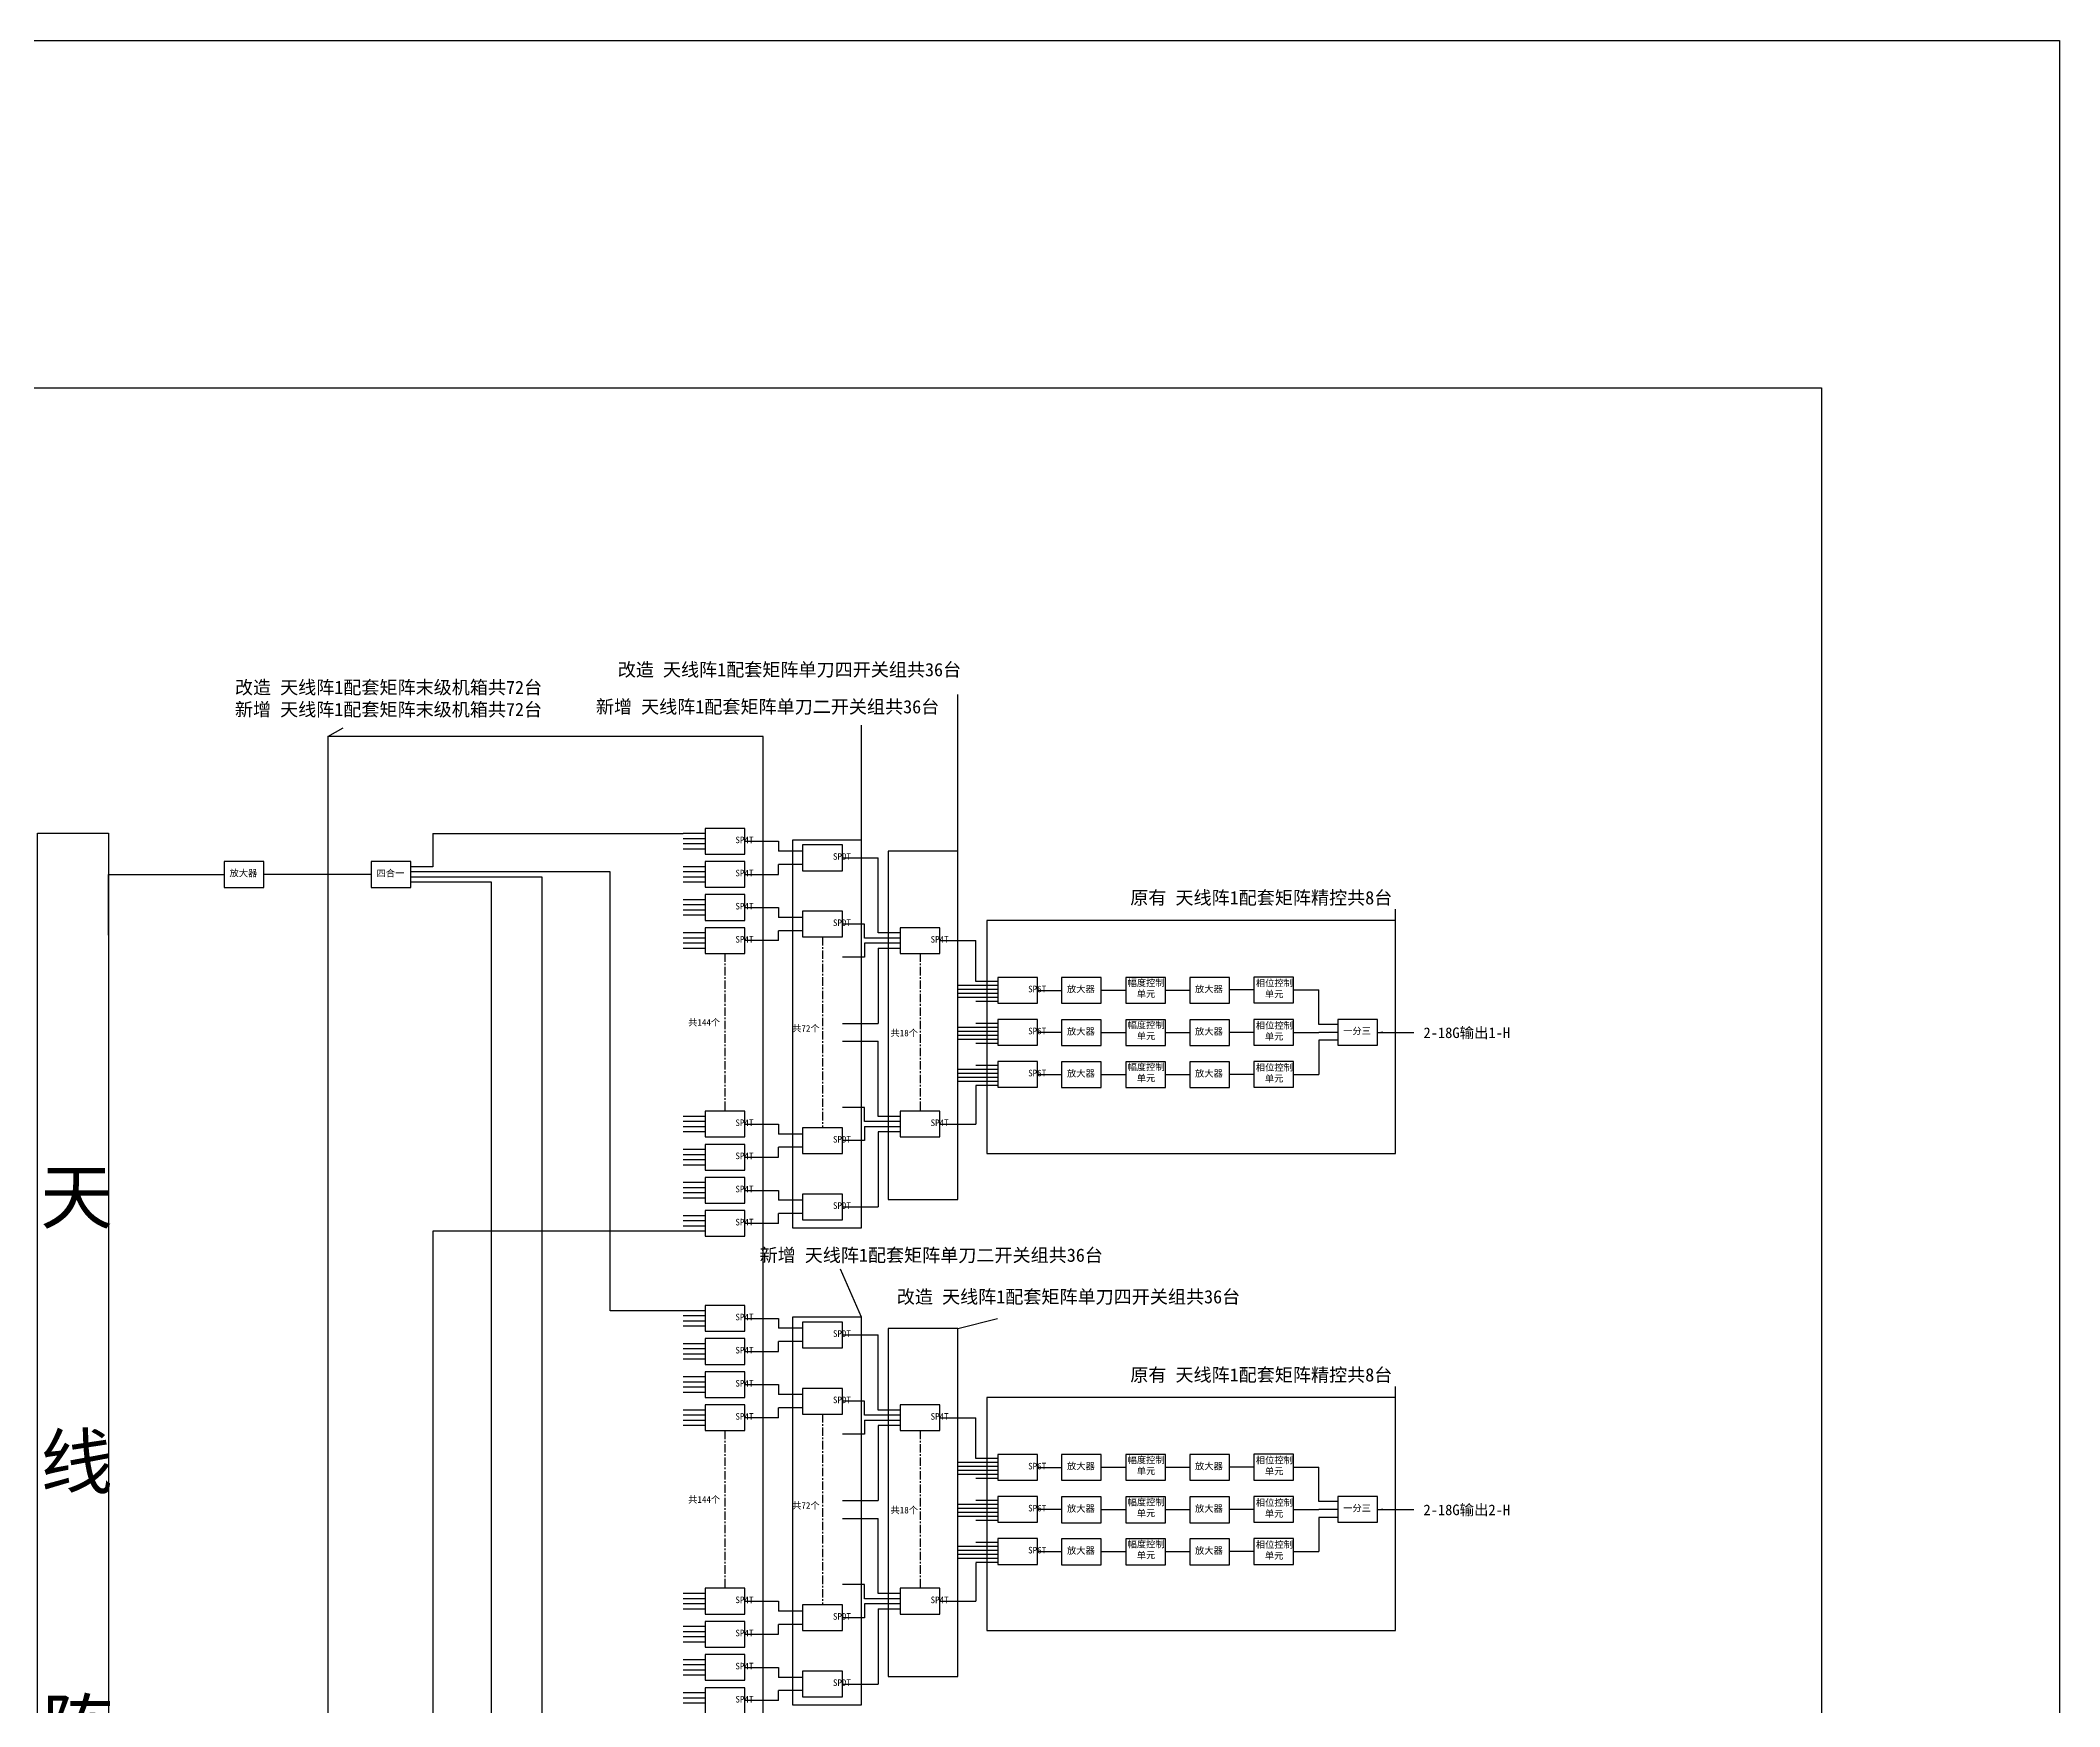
# Model space of a CAD drawing. Header units: millimetres. Extents: x 19126 to 29773, y -13344 to -11046.
# Drawn here: x 24059 to 25583, y -12304 to -11046 of the extents above; entities that cross this region are included whole.
import ezdxf
from ezdxf import colors
from ezdxf.entities.mleader import LeaderData, LeaderLine
from ezdxf.math import Vec2, Vec3

# ---------------------------------------------------------------- set-up
doc = ezdxf.new("R2010")
doc.units = ezdxf.units.MM
doc.linetypes.add('CENTER', pattern=[10.16, 6.35, -1.27, 1.27, -1.27])
for name, color, linetype in [('217-320连线', 2, 'Continuous'), ('中心线', 211, 'CENTER'), ('图层1', 7, 'Continuous'), ('尺寸线', 6, 'Continuous'), ('框线分割', 6, 'Continuous'), ('连线', 7, 'Continuous')]:
    doc.layers.add(name, color=color, linetype=linetype)
doc.styles.get("Standard").update_dxf_attribs({"font": ''})
doc.styles.get('Standard').set_extended_font_data('SimSun')

msp = doc.modelspace()

# ---------------------------------------------------------------- linework, layer by layer
at = {"color": 0}
for p, q in [((24489.1, -11673.8), (24338.8, -11673.8)), ((24437.9, -11677.7), (24338.8, -11677.7)), ((24399.5, -11681.6), (24338.8, -11681.6)), ((24437.9, -12364.8), (24437.9, -11677.7)), ((24681, -11713.1), (24664.4, -11713.1)), ((24681, -11723.7), (24681, -11713.1)), ((24616.2, -11725.6), (24590.8, -11725.6)), ((24681, -11727.5), (24681, -11738.1)), ((24681, -11738.1), (24664.4, -11738.1)), ((24681, -11851.5), (24664.4, -11851.5)), ((24681, -11862.1), (24681, -11851.5)), ((24681, -11865.9), (24681, -11876.5)), ((24681, -11876.5), (24664.4, -11876.5)), ((24616.2, -11939), (24590.8, -11939)), ((24681, -12073.1), (24664.4, -12073.1)), ((24681, -12083.7), (24681, -12073.1)), ((24616.2, -12085.6), (24590.8, -12085.6)), ((24681, -12098.1), (24664.4, -12098.1)), ((24681, -12087.5), (24681, -12098.1)), ((24681, -12211.5), (24664.4, -12211.5)), ((24681, -12222.1), (24681, -12211.5)), ((24681, -12225.9), (24681, -12236.5)), ((24681, -12236.5), (24664.4, -12236.5)), ((24616.2, -12299), (24590.8, -12299))]:
    msp.add_line(p, q, dxfattribs=at)
for p, q in [((24878.2, -11763.1), (24859.8, -11763.1)), ((24926.5, -11763.1), (24908.2, -11763.1)), ((24974.9, -11762.8), (24956.5, -11762.8)), ((25004.9, -11762.8), (25023.9, -11762.8)), ((24878.2, -11795.1), (24859.8, -11795.1)), ((24926.5, -11795.1), (24908.2, -11795.1)), ((24974.9, -11794.8), (24956.5, -11794.8)), ((24878.2, -11826.8), (24859.8, -11826.8)), ((24926.5, -11826.8), (24908.2, -11826.8)), ((24974.9, -11826.5), (24956.5, -11826.5)), ((24878.2, -12123.1), (24859.8, -12123.1)), ((24926.5, -12123.1), (24908.2, -12123.1)), ((24974.9, -12122.8), (24956.5, -12122.8)), ((25004.9, -12122.8), (25023.9, -12122.8)), ((24878.2, -12155.1), (24859.8, -12155.1)), ((24926.5, -12155.1), (24908.2, -12155.1)), ((24974.9, -12154.8), (24956.5, -12154.8)), ((24878.2, -12186.8), (24859.8, -12186.8)), ((24926.5, -12186.8), (24908.2, -12186.8)), ((24974.9, -12186.5), (24956.5, -12186.5))]:
    msp.add_line(p, q)
msp.add_lwpolyline([(22401.4, -11046.3), (25583, -11046.3), (25583, -13343.5), (22401.4, -13343.5)], close=True)
msp.add_lwpolyline([(24056.9, -11644.4), (24110.6, -11644.4), (24110.6, -12864.1), (24056.9, -12864.1)], close=True, dxfattribs=at)
at = {"layer": '217-320连线', "color": 35}
for p, q in [((24544.3, -11944.9), (24355.3, -11944.9)), ((24355.3, -11944.9), (24355.3, -12641.7))]:
    msp.add_line(p, q, dxfattribs=at)
at = {"layer": '217-320连线', "color": 1}
msp.add_lwpolyline([(22789.8, -11308.6), (25403.4, -11308.6), (25403.4, -13156.6), (22789.8, -13156.6)], close=True, dxfattribs=at)
at = {"layer": '中心线'}
for p, q in [((24649.4, -11722.8), (24649.4, -11866.8)), ((24575.8, -11735.3), (24575.8, -11854.3)), ((24723, -11735.3), (24723, -11854.3)), ((24649.4, -12082.8), (24649.4, -12226.8)), ((24575.8, -12095.3), (24575.8, -12214.3)), ((24723, -12095.3), (24723, -12214.3))]:
    msp.add_line(p, q, dxfattribs=at)
at = {"layer": '图层1'}
for p, q in [((24560.8, -11644.8), (24544.3, -11644.8)), ((24560.8, -11648.7), (24544.3, -11648.7)), ((24560.8, -11652.6), (24544.3, -11652.6)), ((24560.8, -11656.5), (24544.3, -11656.5)), ((24355.3, -11669.9), (24338.8, -11669.9)), ((24560.8, -11669.8), (24544.3, -11669.8)), ((24634.4, -11658.1), (24616.2, -11658.1)), ((24634.4, -11668.1), (24616.2, -11668.1)), ((24110.6, -11721.5), (24110.6, -11675.7)), ((24110.6, -11675.7), (24154.2, -11675.7)), ((24154.2, -11675.7), (24197.8, -11675.7)), ((24308.8, -11675.7), (24227.8, -11675.7)), ((24355.3, -11673.8), (24338.8, -11673.8)), ((24437.9, -11677.7), (24338.8, -11677.7)), ((24560.8, -11673.7), (24544.3, -11673.7)), ((24560.8, -11677.6), (24544.3, -11677.6)), ((24560.8, -11681.5), (24544.3, -11681.5)), ((24560.8, -11694.8), (24544.3, -11694.8)), ((24560.8, -11698.7), (24544.3, -11698.7)), ((24560.8, -11702.6), (24544.3, -11702.6)), ((24560.8, -11706.5), (24544.3, -11706.5)), ((24634.4, -11708.1), (24616.2, -11708.1)), ((24560.8, -11719.8), (24544.3, -11719.8)), ((24560.8, -11723.7), (24544.3, -11723.7)), ((24560.8, -11727.6), (24544.3, -11727.6)), ((24560.8, -11731.5), (24544.3, -11731.5)), ((24634.4, -11718.1), (24616.2, -11718.1)), ((24708, -11723.7), (24681, -11723.7)), ((24708, -11727.6), (24681, -11727.6)), ((24708, -11719.8), (24691.5, -11719.8)), ((24708, -11731.5), (24691.5, -11731.5)), ((24781.6, -11759.4), (24751.6, -11759.4)), ((24781.6, -11762.4), (24751.6, -11762.4)), ((24781.6, -11756.4), (24765.1, -11756.4)), ((24781.6, -11765.4), (24751.6, -11765.4)), ((24781.6, -11768.4), (24751.6, -11768.4)), ((24781.6, -11771.4), (24765.1, -11771.4)), ((24781.6, -11791.1), (24751.6, -11791.1)), ((24781.6, -11794.1), (24751.6, -11794.1)), ((24781.6, -11788.1), (24765.1, -11788.1)), ((25038.3, -11788.8), (25023.9, -11788.8)), ((24781.6, -11797.1), (24751.6, -11797.1)), ((24781.6, -11800.1), (24751.6, -11800.1)), ((24781.6, -11803.1), (24765.1, -11803.1)), ((25038.3, -11794.8), (25023.9, -11794.8)), ((25038.3, -11800.8), (25023.9, -11800.8)), ((24781.6, -11822.8), (24751.6, -11822.8)), ((24781.6, -11819.8), (24765.1, -11819.8)), ((24781.6, -11825.8), (24751.6, -11825.8)), ((24781.6, -11828.8), (24751.6, -11828.8)), ((24781.6, -11831.8), (24751.6, -11831.8)), ((24781.6, -11834.8), (24765.1, -11834.8)), ((24560.8, -11858.2), (24544.3, -11858.2)), ((24560.8, -11862.1), (24544.3, -11862.1)), ((24560.8, -11866), (24544.3, -11866)), ((24560.8, -11869.9), (24544.3, -11869.9)), ((24708, -11862.1), (24681, -11862.1)), ((24708, -11866), (24681, -11866)), ((24708, -11858.2), (24691.5, -11858.2)), ((24708, -11869.9), (24691.5, -11869.9)), ((24560.8, -11883.2), (24544.3, -11883.2)), ((24634.4, -11871.5), (24616.2, -11871.5)), ((24634.4, -11881.5), (24616.2, -11881.5)), ((24560.8, -11887.1), (24544.3, -11887.1)), ((24560.8, -11891), (24544.3, -11891)), ((24560.8, -11894.9), (24544.3, -11894.9)), ((24560.8, -11908.2), (24544.3, -11908.2)), ((24560.8, -11912.1), (24544.3, -11912.1)), ((24560.8, -11916), (24544.3, -11916)), ((24560.8, -11919.9), (24544.3, -11919.9)), ((24634.4, -11921.5), (24616.2, -11921.5)), ((24560.8, -11933.2), (24544.3, -11933.2)), ((24560.8, -11937.1), (24544.3, -11937.1)), ((24560.8, -11941), (24544.3, -11941)), ((24560.8, -11944.9), (24544.3, -11944.9)), ((24634.4, -11931.5), (24616.2, -11931.5)), ((24560.8, -12004.8), (24544.3, -12004.8)), ((24560.8, -12008.7), (24544.3, -12008.7)), ((24560.8, -12012.6), (24544.3, -12012.6)), ((24560.8, -12016.5), (24544.3, -12016.5)), ((24634.4, -12018.1), (24616.2, -12018.1)), ((24560.8, -12029.8), (24544.3, -12029.8)), ((24560.8, -12033.7), (24544.3, -12033.7)), ((24560.8, -12037.6), (24544.3, -12037.6)), ((24634.4, -12028.1), (24616.2, -12028.1)), ((24560.8, -12041.5), (24544.3, -12041.5)), ((24560.8, -12054.8), (24544.3, -12054.8)), ((24560.8, -12058.7), (24544.3, -12058.7)), ((24560.8, -12062.6), (24544.3, -12062.6)), ((24560.8, -12066.5), (24544.3, -12066.5)), ((24634.4, -12068.1), (24616.2, -12068.1)), ((24560.8, -12079.8), (24544.3, -12079.8)), ((24560.8, -12083.7), (24544.3, -12083.7)), ((24634.4, -12078.1), (24616.2, -12078.1)), ((24708, -12083.7), (24681, -12083.7)), ((24708, -12079.8), (24691.5, -12079.8)), ((24560.8, -12087.6), (24544.3, -12087.6)), ((24560.8, -12091.5), (24544.3, -12091.5)), ((24708, -12087.6), (24681, -12087.6)), ((24708, -12091.5), (24691.5, -12091.5)), ((24781.6, -12119.4), (24751.6, -12119.4)), ((24781.6, -12122.4), (24751.6, -12122.4)), ((24781.6, -12125.4), (24751.6, -12125.4)), ((24781.6, -12128.4), (24751.6, -12128.4)), ((24781.6, -12116.4), (24765.1, -12116.4)), ((24781.6, -12131.4), (24765.1, -12131.4)), ((24781.6, -12151.1), (24751.6, -12151.1)), ((24781.6, -12154.1), (24751.6, -12154.1)), ((24781.6, -12157.1), (24751.6, -12157.1)), ((24781.6, -12148.1), (24765.1, -12148.1)), ((25038.3, -12148.8), (25023.9, -12148.8)), ((25038.3, -12154.8), (25023.9, -12154.8)), ((24781.6, -12160.1), (24751.6, -12160.1)), ((24781.6, -12163.1), (24765.1, -12163.1)), ((25038.3, -12160.8), (25023.9, -12160.8)), ((24781.6, -12182.8), (24751.6, -12182.8)), ((24781.6, -12185.8), (24751.6, -12185.8)), ((24781.6, -12188.8), (24751.6, -12188.8)), ((24781.6, -12179.8), (24765.1, -12179.8)), ((24781.6, -12191.8), (24751.6, -12191.8)), ((24781.6, -12194.8), (24765.1, -12194.8)), ((24560.8, -12218.2), (24544.3, -12218.2)), ((24708, -12218.2), (24691.5, -12218.2)), ((24560.8, -12222.1), (24544.3, -12222.1)), ((24560.8, -12226), (24544.3, -12226)), ((24560.8, -12229.9), (24544.3, -12229.9)), ((24634.4, -12231.5), (24616.2, -12231.5)), ((24708, -12222.1), (24681, -12222.1)), ((24708, -12226), (24681, -12226)), ((24708, -12229.9), (24691.5, -12229.9)), ((24560.8, -12243.2), (24544.3, -12243.2)), ((24560.8, -12247.1), (24544.3, -12247.1)), ((24560.8, -12251), (24544.3, -12251)), ((24634.4, -12241.5), (24616.2, -12241.5)), ((24560.8, -12254.9), (24544.3, -12254.9)), ((24560.8, -12268.2), (24544.3, -12268.2)), ((24560.8, -12272.1), (24544.3, -12272.1)), ((24560.8, -12276), (24544.3, -12276)), ((24560.8, -12279.9), (24544.3, -12279.9)), ((24634.4, -12281.5), (24616.2, -12281.5)), ((24560.8, -12293.2), (24544.3, -12293.2)), ((24634.4, -12291.5), (24616.2, -12291.5)), ((24560.8, -12297.1), (24544.3, -12297.1)), ((24560.8, -12301), (24544.3, -12301))]:
    msp.add_line(p, q, dxfattribs=at)
for points in [[(24590.8, -11640.9), (24560.8, -11640.9), (24560.8, -11660.3), (24590.8, -11660.3)], [(24664.4, -11653.4), (24634.4, -11653.4), (24634.4, -11672.8), (24664.4, -11672.8)], [(24227.8, -11666), (24197.8, -11666), (24197.8, -11685.5), (24227.8, -11685.5)], [(24227.8, -11666), (24197.8, -11666), (24197.8, -11685.5), (24227.8, -11685.5)], [(24338.8, -11666), (24308.8, -11666), (24308.8, -11685.5), (24338.8, -11685.5)], [(24590.8, -11665.9), (24560.8, -11665.9), (24560.8, -11685.3), (24590.8, -11685.3)], [(24590.8, -11690.9), (24560.8, -11690.9), (24560.8, -11710.3), (24590.8, -11710.3)], [(24590.8, -11715.9), (24560.8, -11715.9), (24560.8, -11735.3), (24590.8, -11735.3)], [(24664.4, -11703.4), (24634.4, -11703.4), (24634.4, -11722.8), (24664.4, -11722.8)], [(24738, -11715.9), (24708, -11715.9), (24708, -11735.3), (24738, -11735.3)], [(24811.6, -11753.4), (24781.6, -11753.4), (24781.6, -11772.8), (24811.6, -11772.8)], [(24859.8, -11753.4), (24829.8, -11753.4), (24829.8, -11772.8), (24859.8, -11772.8)], [(24908.2, -11753.4), (24878.2, -11753.4), (24878.2, -11772.8), (24908.2, -11772.8)], [(24956.5, -11753.4), (24926.5, -11753.4), (24926.5, -11772.8), (24956.5, -11772.8)], [(25004.9, -11753.1), (24974.9, -11753.1), (24974.9, -11772.6), (25004.9, -11772.6)], [(24811.6, -11785.1), (24781.6, -11785.1), (24781.6, -11804.5), (24811.6, -11804.5)], [(24859.8, -11785.3), (24829.8, -11785.3), (24829.8, -11804.8), (24859.8, -11804.8)], [(24908.2, -11785.3), (24878.2, -11785.3), (24878.2, -11804.8), (24908.2, -11804.8)], [(24956.5, -11785.3), (24926.5, -11785.3), (24926.5, -11804.8), (24956.5, -11804.8)], [(25004.9, -11785.1), (24974.9, -11785.1), (24974.9, -11804.5), (25004.9, -11804.5)], [(25068.3, -11785.1), (25038.3, -11785.1), (25038.3, -11804.5), (25068.3, -11804.5)], [(24811.6, -11816.8), (24781.6, -11816.8), (24781.6, -11836.2), (24811.6, -11836.2)], [(24859.8, -11817), (24829.8, -11817), (24829.8, -11836.5), (24859.8, -11836.5)], [(24908.2, -11817), (24878.2, -11817), (24878.2, -11836.5), (24908.2, -11836.5)], [(24956.5, -11817), (24926.5, -11817), (24926.5, -11836.5), (24956.5, -11836.5)], [(25004.9, -11816.8), (24974.9, -11816.8), (24974.9, -11836.2), (25004.9, -11836.2)], [(24590.8, -11854.3), (24560.8, -11854.3), (24560.8, -11873.7), (24590.8, -11873.7)], [(24738, -11854.3), (24708, -11854.3), (24708, -11873.7), (24738, -11873.7)], [(24664.4, -11866.8), (24634.4, -11866.8), (24634.4, -11886.2), (24664.4, -11886.2)], [(24590.8, -11879.3), (24560.8, -11879.3), (24560.8, -11898.7), (24590.8, -11898.7)], [(24590.8, -11904.3), (24560.8, -11904.3), (24560.8, -11923.7), (24590.8, -11923.7)], [(24590.8, -11929.3), (24560.8, -11929.3), (24560.8, -11948.7), (24590.8, -11948.7)], [(24664.4, -11916.8), (24634.4, -11916.8), (24634.4, -11936.2), (24664.4, -11936.2)], [(24590.8, -12000.9), (24560.8, -12000.9), (24560.8, -12020.3), (24590.8, -12020.3)], [(24664.4, -12013.4), (24634.4, -12013.4), (24634.4, -12032.8), (24664.4, -12032.8)], [(24590.8, -12025.9), (24560.8, -12025.9), (24560.8, -12045.3), (24590.8, -12045.3)], [(24590.8, -12050.9), (24560.8, -12050.9), (24560.8, -12070.3), (24590.8, -12070.3)], [(24664.4, -12063.4), (24634.4, -12063.4), (24634.4, -12082.8), (24664.4, -12082.8)], [(24590.8, -12075.9), (24560.8, -12075.9), (24560.8, -12095.3), (24590.8, -12095.3)], [(24738, -12075.9), (24708, -12075.9), (24708, -12095.3), (24738, -12095.3)], [(24811.6, -12113.4), (24781.6, -12113.4), (24781.6, -12132.8), (24811.6, -12132.8)], [(24859.8, -12113.4), (24829.8, -12113.4), (24829.8, -12132.8), (24859.8, -12132.8)], [(24908.2, -12113.4), (24878.2, -12113.4), (24878.2, -12132.8), (24908.2, -12132.8)], [(24956.5, -12113.4), (24926.5, -12113.4), (24926.5, -12132.8), (24956.5, -12132.8)], [(25004.9, -12113.1), (24974.9, -12113.1), (24974.9, -12132.6), (25004.9, -12132.6)], [(24811.6, -12145.1), (24781.6, -12145.1), (24781.6, -12164.5), (24811.6, -12164.5)], [(24859.8, -12145.3), (24829.8, -12145.3), (24829.8, -12164.8), (24859.8, -12164.8)], [(24908.2, -12145.3), (24878.2, -12145.3), (24878.2, -12164.8), (24908.2, -12164.8)], [(24956.5, -12145.3), (24926.5, -12145.3), (24926.5, -12164.8), (24956.5, -12164.8)], [(25004.9, -12145.1), (24974.9, -12145.1), (24974.9, -12164.5), (25004.9, -12164.5)], [(25068.3, -12145.1), (25038.3, -12145.1), (25038.3, -12164.5), (25068.3, -12164.5)], [(24811.6, -12176.8), (24781.6, -12176.8), (24781.6, -12196.2), (24811.6, -12196.2)], [(24859.8, -12177), (24829.8, -12177), (24829.8, -12196.5), (24859.8, -12196.5)], [(24908.2, -12177), (24878.2, -12177), (24878.2, -12196.5), (24908.2, -12196.5)], [(24956.5, -12177), (24926.5, -12177), (24926.5, -12196.5), (24956.5, -12196.5)], [(25004.9, -12176.8), (24974.9, -12176.8), (24974.9, -12196.2), (25004.9, -12196.2)], [(24590.8, -12214.3), (24560.8, -12214.3), (24560.8, -12233.7), (24590.8, -12233.7)], [(24738, -12214.3), (24708, -12214.3), (24708, -12233.7), (24738, -12233.7)], [(24664.4, -12226.8), (24634.4, -12226.8), (24634.4, -12246.2), (24664.4, -12246.2)], [(24590.8, -12239.3), (24560.8, -12239.3), (24560.8, -12258.7), (24590.8, -12258.7)], [(24590.8, -12264.3), (24560.8, -12264.3), (24560.8, -12283.7), (24590.8, -12283.7)], [(24664.4, -12276.8), (24634.4, -12276.8), (24634.4, -12296.2), (24664.4, -12296.2)], [(24590.8, -12289.3), (24560.8, -12289.3), (24560.8, -12308.7), (24590.8, -12308.7)]]:
    msp.add_lwpolyline(points, close=True, dxfattribs=at)
at = {"layer": '框线分割', "color": 1}
for p, q in [((24751.6, -11658.2), (24751.6, -11539.8)), ((24276.2, -11571.6), (24287.7, -11565)), ((24678.9, -11649.7), (24678.9, -11563.1)), ((24678.9, -12009.7), (24662.9, -11973.4)), ((24751.6, -12018.2), (24781.4, -12010.7))]:
    msp.add_line(p, q, dxfattribs=at)
at = {"layer": '框线分割', "color": 3}
for p, q in [((25081.8, -11710.3), (25081.8, -11701.9)), ((25081.8, -12070.3), (25081.8, -12061.9))]:
    msp.add_line(p, q, dxfattribs=at)
at = {"layer": '框线分割', "color": 1}
for points in [[(24604.7, -11571.6), (24276.2, -11571.6), (24276.2, -13067.4), (24604.7, -13067.4)], [(24678.9, -11649.7), (24626.8, -11649.7), (24626.8, -11942.2), (24678.9, -11942.2)], [(24751.6, -11658.2), (24698.9, -11658.2), (24698.9, -11920.8), (24751.6, -11920.8)], [(24678.9, -12009.7), (24626.8, -12009.7), (24626.8, -12302.2), (24678.9, -12302.2)], [(24751.6, -12018.2), (24698.9, -12018.2), (24698.9, -12280.8), (24751.6, -12280.8)]]:
    msp.add_lwpolyline(points, close=True, dxfattribs=at)
at = {"layer": '框线分割', "color": 3}
for points in [[(25081.8, -11710.3), (24773.4, -11710.3), (24773.4, -11886.2), (25081.8, -11886.2)], [(25081.8, -12070.3), (24773.4, -12070.3), (24773.4, -12246.2), (25081.8, -12246.2)]]:
    msp.add_lwpolyline(points, close=True, dxfattribs=at)
at = {"layer": '连线'}
for p, q in [((24355.3, -11644.8), (24544.3, -11644.8)), ((24355.3, -11644.8), (24355.3, -11669.9)), ((24590.8, -11650.6), (24616.2, -11650.6)), ((24616.2, -11650.6), (24616.2, -11658.1)), ((24616.2, -11675.6), (24616.2, -11668.1)), ((24664.4, -11663.1), (24691.5, -11663.1)), ((24691.5, -11719.8), (24691.5, -11663.1)), ((24399.5, -12724.8), (24399.5, -11681.6)), ((24489.1, -12004.8), (24489.1, -11673.8)), ((24590.8, -11675.6), (24616.2, -11675.6)), ((24590.8, -11700.6), (24616.2, -11700.6)), ((24616.2, -11700.6), (24616.2, -11708.1)), ((24616.2, -11725.6), (24616.2, -11718.1)), ((24691.5, -11731.4), (24691.5, -11788.1)), ((24738, -11725.6), (24765.1, -11725.6)), ((24765.1, -11756.4), (24765.1, -11725.6)), ((24811.6, -11763.1), (24829.8, -11763.1)), ((25023.9, -11788.8), (25023.9, -11762.8)), ((24664.4, -11788.1), (24691.5, -11788.1)), ((24664.4, -11801.5), (24691.5, -11801.5)), ((24691.5, -11858.2), (24691.5, -11801.5)), ((24829.8, -11794.8), (24811.6, -11794.8)), ((25004.9, -11794.8), (25023.9, -11794.8)), ((25023.9, -11800.8), (25023.9, -11826.5)), ((25068.3, -11794.8), (25095.4, -11794.8)), ((24765.1, -11835), (24765.1, -11864)), ((24811.6, -11826.5), (24829.8, -11826.5)), ((25004.9, -11826.5), (25023.9, -11826.5)), ((24590.8, -11864), (24616.2, -11864)), ((24616.2, -11864), (24616.2, -11871.5)), ((24691.5, -11869.8), (24691.5, -11926.5)), ((24738, -11864), (24765.1, -11864)), ((24616.2, -11889), (24616.2, -11881.5)), ((24590.8, -11889), (24616.2, -11889)), ((24590.8, -11914), (24616.2, -11914)), ((24616.2, -11914), (24616.2, -11921.5)), ((24664.4, -11926.5), (24691.5, -11926.5)), ((24616.2, -11939), (24616.2, -11931.5)), ((24544.3, -12004.8), (24489.1, -12004.8)), ((24590.8, -12010.6), (24616.2, -12010.6)), ((24616.2, -12010.6), (24616.2, -12018.1)), ((24590.8, -12035.6), (24616.2, -12035.6)), ((24616.2, -12035.6), (24616.2, -12028.1)), ((24664.4, -12023.1), (24691.5, -12023.1)), ((24691.5, -12079.8), (24691.5, -12023.1)), ((24590.8, -12060.6), (24616.2, -12060.6)), ((24616.2, -12060.6), (24616.2, -12068.1)), ((24616.2, -12085.6), (24616.2, -12078.1)), ((24691.5, -12091.4), (24691.5, -12148.1)), ((24738, -12085.6), (24765.1, -12085.6)), ((24765.1, -12116.4), (24765.1, -12085.6)), ((24811.6, -12123.1), (24829.8, -12123.1)), ((25023.9, -12148.8), (25023.9, -12122.8)), ((24664.4, -12148.1), (24691.5, -12148.1)), ((24829.8, -12154.8), (24811.6, -12154.8)), ((25004.9, -12154.8), (25023.9, -12154.8)), ((25068.3, -12154.8), (25095.4, -12154.8)), ((24664.4, -12161.5), (24691.5, -12161.5)), ((24691.5, -12218.2), (24691.5, -12161.5)), ((25023.9, -12160.8), (25023.9, -12186.5)), ((24811.6, -12186.5), (24829.8, -12186.5)), ((25004.9, -12186.5), (25023.9, -12186.5)), ((24765.1, -12195), (24765.1, -12224)), ((24590.8, -12224), (24616.2, -12224)), ((24616.2, -12224), (24616.2, -12231.5)), ((24691.5, -12229.8), (24691.5, -12286.5)), ((24738, -12224), (24765.1, -12224)), ((24590.8, -12249), (24616.2, -12249)), ((24616.2, -12249), (24616.2, -12241.5)), ((24590.8, -12274), (24616.2, -12274)), ((24616.2, -12274), (24616.2, -12281.5)), ((24616.2, -12299), (24616.2, -12291.5)), ((24664.4, -12286.5), (24691.5, -12286.5))]:
    msp.add_line(p, q, dxfattribs=at)

# ---------------------------------------------------------------- texts
at = {"layer": '217-320连线', "insert": (23909.6, -11898.7), "char_height": 40, "attachment_point": 1}
msp.add_mtext_dynamic_manual_height_columns('\\pi149.59;{\\C1;天\\P\\pi175.04;\\P\\P\\pi149.7;线\\P\\pi175.04;\\P\\P\\pi150.48;阵\\P\\pi175.04;\\P\\P\\pi150.59;列}', width=263.789, gutter_width=12.5, heights=[0], dxfattribs=at)
at = {"layer": '图层1', "color": 6, "char_height": 8, "attachment_point": 3}
for s, insert in [('2-18G输出1-H', (25168.3, -11791.1)), ('2-18G输出2-H', (25168.3, -12151.1))]:
    msp.add_mtext_dynamic_manual_height_columns(s, width=127.836, gutter_width=12.5, heights=[0], dxfattribs=dict(at, insert=insert))
at = {"layer": '尺寸线', "char_height": 5}
for s, width, insert, attachment_point in [('SP4T', 43.457, (24597.3, -11647.1), 3), ('放大器', 43.457, (24222.9, -11672.2), 3), ('四合一', 43.457, (24333.9, -11672.2), 3), ('SP4T', 43.457, (24597.3, -11672.1), 3), ('SPDT', 43.457, (24670.9, -11659.6), 3), ('SP4T', 43.457, (24597.3, -11697.1), 3), ('SPDT', 43.457, (24670.9, -11709.6), 3), ('SP4T', 43.457, (24597.3, -11722.1), 3), ('SP4T', 43.457, (24744.6, -11722.1), 3), ('SP6T', 43.457, (24818.2, -11759.6), 3), ('放大器', 43.457, (24854.9, -11759.6), 3), ('\\pi1.3904;幅度控制\\P\\pi8.3765;单元', 30.336, (24878.2, -11754.9), 1), ('放大器', 43.457, (24951.5, -11759.6), 3), ('\\pi1.5293;相位控制\\P\\pi8.3765;单元', 30.336, (24974.9, -11755.1), 1), ('共144个', 51.979, (24572.2, -11784.8), 3), ('共72个', 51.979, (24647.3, -11789.3), 3), ('共18个', 51.979, (24721.5, -11792.8), 3), ('SP6T', 43.457, (24818.2, -11791.3), 3), ('放大器', 43.457, (24854.9, -11791.6), 3), ('\\pi1.3904;幅度控制\\P\\pi8.3765;单元', 30.336, (24878.2, -11786.8), 1), ('放大器', 43.457, (24951.5, -11791.6), 3), ('\\pi1.5293;相位控制\\P\\pi8.3765;单元', 30.336, (24974.9, -11787.1), 1), ('一分三', 43.457, (25063.3, -11791.3), 3), ('SP6T', 43.457, (24818.2, -11823), 3), ('放大器', 43.457, (24854.9, -11823.3), 3), ('\\pi1.3904;幅度控制\\P\\pi8.3765;单元', 30.336, (24878.2, -11818.5), 1), ('放大器', 43.457, (24951.5, -11823.3), 3), ('\\pi1.5293;相位控制\\P\\pi8.3765;单元', 30.336, (24974.9, -11818.8), 1), ('SP4T', 43.457, (24597.3, -11860.5), 3), ('SP4T', 43.457, (24744.6, -11860.5), 3), ('SP4T', 43.457, (24597.3, -11885.5), 3), ('SPDT', 43.457, (24670.9, -11873), 3), ('SP4T', 43.457, (24597.3, -11910.5), 3), ('SPDT', 43.457, (24670.9, -11923), 3), ('SP4T', 43.457, (24597.3, -11935.5), 3), ('SP4T', 43.457, (24597.3, -12007.1), 3), ('SPDT', 43.457, (24670.9, -12019.6), 3), ('SP4T', 43.457, (24597.3, -12032.1), 3), ('SP4T', 43.457, (24597.3, -12057.1), 3), ('SP4T', 43.457, (24597.3, -12082.1), 3), ('SPDT', 43.457, (24670.9, -12069.6), 3), ('SP4T', 43.457, (24744.6, -12082.1), 3), ('\\pi1.3904;幅度控制\\P\\pi8.3765;单元', 30.336, (24878.2, -12114.9), 1), ('SP6T', 43.457, (24818.2, -12119.6), 3), ('放大器', 43.457, (24854.9, -12119.6), 3), ('放大器', 43.457, (24951.5, -12119.6), 3), ('\\pi1.5293;相位控制\\P\\pi8.3765;单元', 30.336, (24974.9, -12115.1), 1), ('共144个', 51.979, (24572.2, -12144.8), 3), ('共72个', 51.979, (24647.3, -12149.3), 3), ('共18个', 51.979, (24721.5, -12152.8), 3), ('SP6T', 43.457, (24818.2, -12151.3), 3), ('放大器', 43.457, (24854.9, -12151.6), 3), ('\\pi1.3904;幅度控制\\P\\pi8.3765;单元', 30.336, (24878.2, -12146.8), 1), ('放大器', 43.457, (24951.5, -12151.6), 3), ('\\pi1.5293;相位控制\\P\\pi8.3765;单元', 30.336, (24974.9, -12147.1), 1), ('一分三', 43.457, (25063.3, -12151.3), 3), ('SP6T', 43.457, (24818.2, -12183), 3), ('放大器', 43.457, (24854.9, -12183.3), 3), ('\\pi1.3904;幅度控制\\P\\pi8.3765;单元', 30.336, (24878.2, -12178.5), 1), ('放大器', 43.457, (24951.5, -12183.3), 3), ('\\pi1.5293;相位控制\\P\\pi8.3765;单元', 30.336, (24974.9, -12178.8), 1), ('SP4T', 43.457, (24597.3, -12220.5), 3), ('SP4T', 43.457, (24744.6, -12220.5), 3), ('SPDT', 43.457, (24670.9, -12233), 3), ('SP4T', 43.457, (24597.3, -12245.5), 3), ('SP4T', 43.457, (24597.3, -12270.5), 3), ('SP4T', 43.457, (24597.3, -12295.5), 3), ('SPDT', 43.457, (24670.9, -12283), 3)]:
    msp.add_mtext_dynamic_manual_height_columns(s, width=width, gutter_width=12.5, heights=[0], dxfattribs=dict(at, insert=insert, attachment_point=attachment_point))
at = {"layer": '框线分割', "char_height": 10, "attachment_point": 3}
for insert in [(24754, -11516.1), (24964.6, -11989.3)]:
    msp.add_mtext_dynamic_manual_height_columns('{\\C1;改造 天线阵1配套矩阵单刀四开关组共36台}', width=316.296, gutter_width=12.5, heights=[0], dxfattribs=dict(at, insert=insert))
at = {"layer": '框线分割', "color": 1, "char_height": 10, "attachment_point": 3}
for s, width, insert in [('改造 天线阵1配套矩阵末级机箱共72台\\P新增 天线阵1配套矩阵末级机箱共72台', 267.609, (24437.8, -11529.5)), ('新增 天线阵1配套矩阵单刀二开关组共36台', 509.408, (24737.5, -11544.1)), ('新增 天线阵1配套矩阵单刀二开关组共36台', 310.735, (24861, -11957.9))]:
    msp.add_mtext_dynamic_manual_height_columns(s, width=width, gutter_width=12.5, heights=[0], dxfattribs=dict(at, insert=insert))
at = {"layer": '框线分割', "color": 3, "char_height": 10, "attachment_point": 3}
for insert in [(25079.4, -11688.2), (25079.4, -12048.2)]:
    msp.add_mtext_dynamic_manual_height_columns('原有 天线阵1配套矩阵精控共8台', width=314.241, gutter_width=12.5, heights=[0], dxfattribs=dict(at, insert=insert))

# ---------------------------------------------------------------- leaders
at = {"layer": '连线'}
ml = msp.add_multileader_mtext('Standard', dxfattribs=at)
ml.set_content('', color=256)
ml.set_leader_properties()
ml.build(insert=Vec2(0, 0))
ml.multileader.update_dxf_attribs({"dogleg_length": 0.36})
ctx = ml.context
ctx.base_point, ctx.plane_origin = Vec3(25095.7, -11794.8), Vec3(25113.7, -11792.8)
notes = []
notes.append((ctx, [(1, (1, 1, 0), (25095.4, -11794.8), (1, 0), 0.36, [(0, [(25068.3, -11794.8)], 0, [])])]))
ctx.mtext.insert, ctx.mtext.flow_direction = Vec3(25097.7, -11792.8), 5
ml = msp.add_multileader_mtext('Standard', dxfattribs=at)
ml.set_content('', color=256)
ml.set_leader_properties()
ml.build(insert=Vec2(0, 0))
ml.multileader.update_dxf_attribs({"dogleg_length": 0.36})
ctx = ml.context
ctx.base_point, ctx.plane_origin = Vec3(25095.7, -12154.8), Vec3(25113.7, -12152.8)
notes.append((ctx, [(1, (1, 1, 0), (25095.4, -12154.8), (1, 0), 0.36, [(0, [(25068.3, -12154.8)], 0, [])])]))
ctx.mtext.insert, ctx.mtext.flow_direction = Vec3(25097.7, -12152.8), 5
for ctx, leaders in notes:
    for number, flags, end, landing, length, lines in leaders:
        leader = LeaderData()
        leader.index, (leader.has_last_leader_line, leader.has_dogleg_vector, leader.attachment_direction) = number, flags
        leader.last_leader_point, leader.dogleg_vector, leader.dogleg_length = Vec3(end), Vec3(landing), length
        for number, points, colour, breaks in lines:
            line = LeaderLine()
            line.index, line.vertices, line.color, line.breaks = number, Vec3.list(points), colors.encode_raw_color(colour), breaks
            leader.lines.append(line)
        ctx.leaders.append(leader)

doc.saveas('drawing.dxf')
